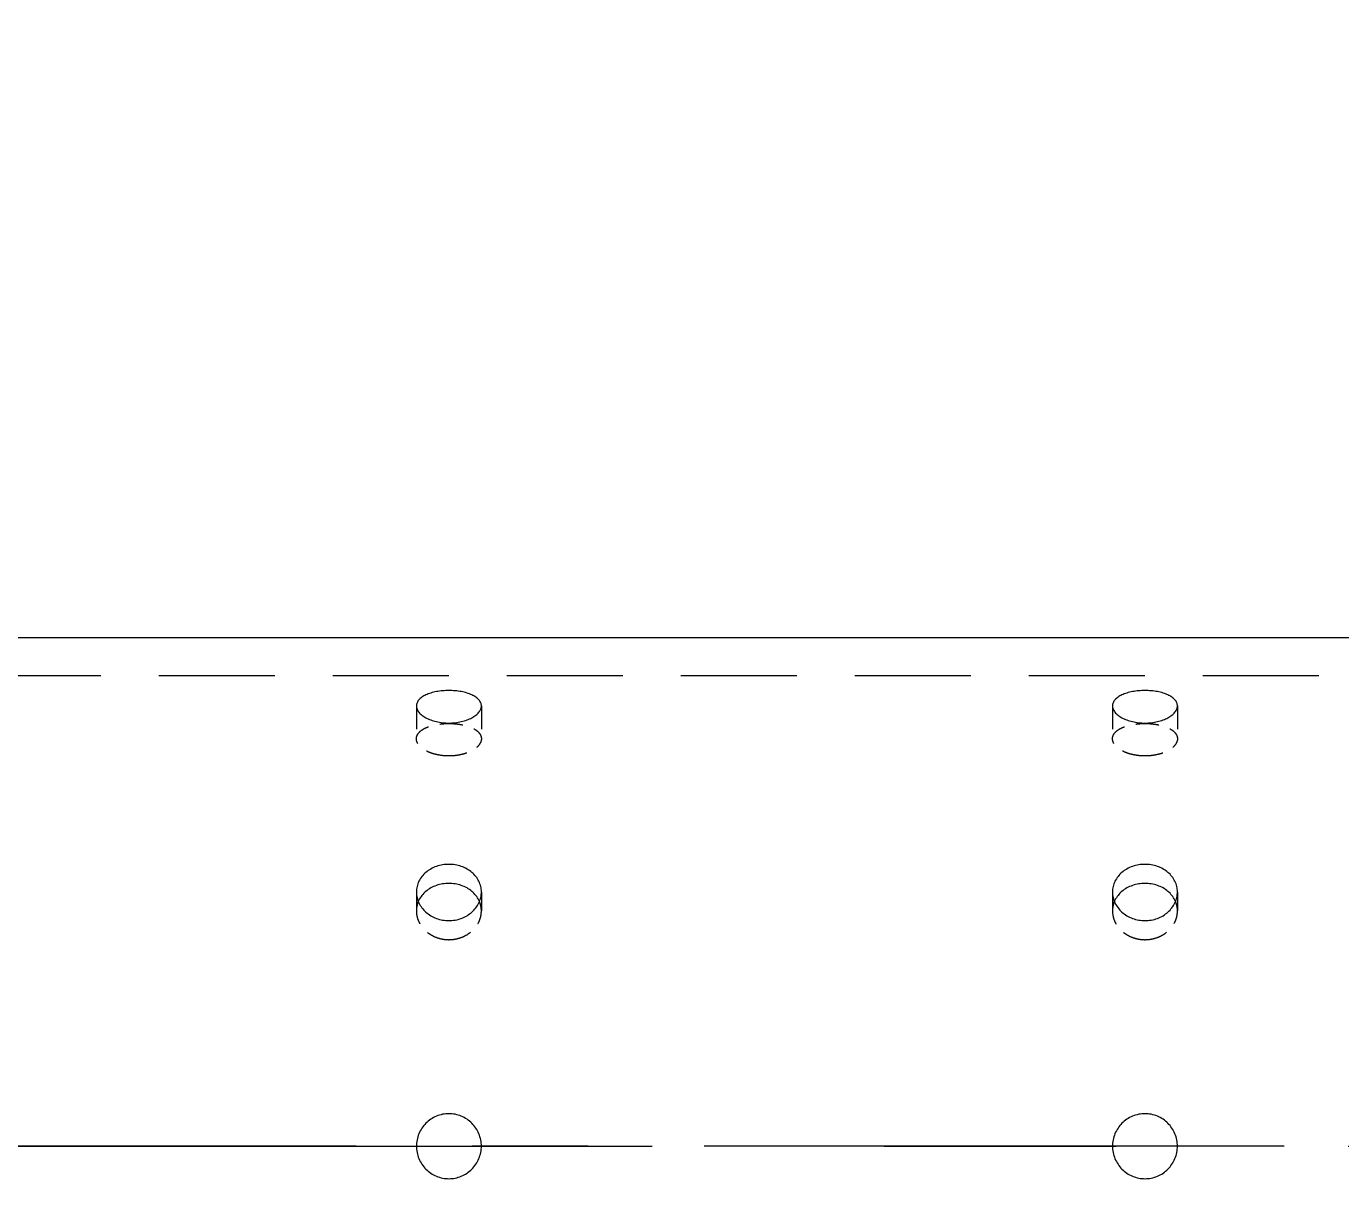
# Model space of a CAD drawing. Header units: millimetres. Extents: x -46397 to 283259, y -8690 to 23983.
# Drawn here: x 1982.1 to 2265.3, y 860.3 to 1108.6 of the extents above; entities that cross this region are included whole.
import ezdxf

# ---------------------------------------------------------------- set-up
doc = ezdxf.new("R2010")
doc.units = ezdxf.units.MM
doc.linetypes.add('CENTER', pattern=[2, 1.25, -0.25, 0.25, -0.25])
doc.linetypes.add('HIDDENX2', pattern=[0.75, 0.5, -0.25])
doc.layers.get('Defpoints').update_dxf_attribs({"lineweight": 0})
doc.layers.add('DUONGTAM', color=1, linetype='CENTER', lineweight=0)
doc.layers.add('PHANTOM 2', color=8, linetype='Continuous', lineweight=0)
doc.layers.add('flashshoot', color=7, linetype='Continuous')
doc.styles.add('GHI CHÚ 1', font='isocp_IV25.ttf', dxfattribs={"width": 0.8})
doc.dimstyles.new('1-30SCALE', dxfattribs={"dimtxt": 75, "dimasz": 75, "dimexe": 37.5, "dimexo": 30, "dimgap": 30, "dimtad": 1, "dimtoh": 1, "dimdec": 0, "dimdsep": 46, "dimtxsty": 'GHI CHÚ 1', "dimcen": 0.09, "dimclrd": 256, "dimclre": 256, "dimclrt": 2, "dimadec": 0, "dimazin": 0, "dimtfac": 1, "dimtdec": 0, "dimtofl": 0, "dimtmove": 0, "dimatfit": 3, "dimfxl": 1, "dimlwd": 0, "dimlwe": 0, "dimarcsym": 0})

# ---------------------------------------------------------------- blocks, each defined once
blk = doc.blocks.new('A$C90275d84')
at = {"color": 2, "linetype": 'Continuous', "lineweight": 0, "ltscale": 10}
blk.add_line((-109.55, 1960), (-109.55, -3000), dxfattribs=at)
at = {"color": 1, "linetype": 'HIDDENX2', "lineweight": 0, "ltscale": 50}
blk.add_line((-101.37, 1960), (-101.37, -3000), dxfattribs=at)
at = {"color": 1, "linetype": 'HIDDENX2', "lineweight": 0, "ltscale": 10}
for p, q in [((-94.87, -1183), (-87.79, -1183)), ((-54.77, -1183), (-50.68, -1183)), ((-94.87, -1197), (-87.79, -1197)), ((-54.77, -1197), (-50.68, -1197)), ((-94.87, -1333), (-87.79, -1333)), ((-54.77, -1333), (-50.68, -1333)), ((-94.87, -1347), (-87.79, -1347)), ((-54.77, -1347), (-50.68, -1347))]:
    blk.add_line(p, q, dxfattribs=at)
at = {"color": 2, "linetype": 'Continuous', "lineweight": 0, "ltscale": 10}
for points, knots in [([(-91.18, -1190), (-91.18, -1190.44), (-91.2, -1190.89), (-91.3, -1191.8), (-91.38, -1192.25), (-91.57, -1193.11), (-91.69, -1193.52), (-91.98, -1194.29), (-92.13, -1194.64), (-92.47, -1195.26), (-92.66, -1195.55), (-93.06, -1196.07), (-93.28, -1196.29), (-93.73, -1196.65), (-93.96, -1196.78), (-94.42, -1196.96), (-94.65, -1197), (-95.09, -1197), (-95.32, -1196.96), (-95.76, -1196.78), (-95.98, -1196.65), (-96.39, -1196.29), (-96.59, -1196.07), (-96.94, -1195.55), (-97.11, -1195.26), (-97.39, -1194.64), (-97.53, -1194.29), (-97.76, -1193.52), (-97.86, -1193.11), (-98.02, -1192.25), (-98.08, -1191.8), (-98.16, -1190.89), (-98.18, -1190.44), (-98.18, -1189.56), (-98.16, -1189.11), (-98.08, -1188.2), (-98.02, -1187.75), (-97.86, -1186.89), (-97.76, -1186.48), (-97.53, -1185.71), (-97.39, -1185.36), (-97.11, -1184.74), (-96.94, -1184.45), (-96.59, -1183.93), (-96.39, -1183.71), (-95.98, -1183.35), (-95.76, -1183.22), (-95.32, -1183.04), (-95.09, -1183), (-94.65, -1183), (-94.42, -1183.04), (-93.96, -1183.22), (-93.73, -1183.35), (-93.28, -1183.71), (-93.06, -1183.93), (-92.66, -1184.45), (-92.47, -1184.74), (-92.13, -1185.36), (-91.98, -1185.71), (-91.69, -1186.48), (-91.57, -1186.89), (-91.38, -1187.75), (-91.3, -1188.2), (-91.2, -1189.11), (-91.18, -1189.56), (-91.18, -1190)], [0, 0, 0, 0, 1.318789, 1.318789, 2.637578, 2.637578, 3.956368, 3.956368, 5.275157, 5.275157, 6.593945, 6.593945, 7.912734, 7.912734, 9.231522, 9.231522, 10.550311, 10.550311, 11.869099, 11.869099, 13.187888, 13.187888, 14.506676, 14.506676, 15.825465, 15.825465, 17.144254, 17.144254, 18.463043, 18.463043, 19.781833, 19.781833, 21.100622, 21.100622, 22.419411, 22.419411, 23.7382, 23.7382, 25.05699, 25.05699, 26.375779, 26.375779, 27.694567, 27.694567, 29.013356, 29.013356, 30.332144, 30.332144, 31.650933, 31.650933, 32.969721, 32.969721, 34.28851, 34.28851, 35.607298, 35.607298, 36.926087, 36.926087, 38.244876, 38.244876, 39.563665, 39.563665, 40.882454, 40.882454, 42.201244, 42.201244, 42.201244, 42.201244]), ([(-48.6, -1190), (-48.6, -1190.44), (-48.64, -1190.89), (-48.8, -1191.8), (-48.92, -1192.25), (-49.24, -1193.11), (-49.44, -1193.52), (-49.9, -1194.29), (-50.16, -1194.64), (-50.71, -1195.26), (-51.02, -1195.55), (-51.7, -1196.07), (-52.06, -1196.29), (-52.82, -1196.65), (-53.21, -1196.78), (-54, -1196.96), (-54.39, -1197), (-55.16, -1197), (-55.55, -1196.96), (-56.33, -1196.78), (-56.71, -1196.65), (-57.45, -1196.29), (-57.8, -1196.07), (-58.45, -1195.55), (-58.74, -1195.26), (-59.27, -1194.64), (-59.51, -1194.29), (-59.94, -1193.52), (-60.13, -1193.11), (-60.43, -1192.25), (-60.54, -1191.8), (-60.69, -1190.89), (-60.73, -1190.44), (-60.73, -1189.56), (-60.69, -1189.11), (-60.54, -1188.2), (-60.43, -1187.75), (-60.13, -1186.89), (-59.94, -1186.48), (-59.51, -1185.71), (-59.27, -1185.36), (-58.74, -1184.74), (-58.45, -1184.45), (-57.8, -1183.93), (-57.45, -1183.71), (-56.71, -1183.35), (-56.33, -1183.22), (-55.55, -1183.04), (-55.16, -1183), (-54.39, -1183), (-54, -1183.04), (-53.21, -1183.22), (-52.82, -1183.35), (-52.06, -1183.71), (-51.7, -1183.93), (-51.02, -1184.45), (-50.71, -1184.74), (-50.16, -1185.36), (-49.9, -1185.71), (-49.44, -1186.48), (-49.24, -1186.89), (-48.92, -1187.75), (-48.8, -1188.2), (-48.64, -1189.11), (-48.6, -1189.56), (-48.6, -1190)], [0, 0, 0, 0, 1.318789, 1.318789, 2.637578, 2.637578, 3.956368, 3.956368, 5.275157, 5.275157, 6.593945, 6.593945, 7.912734, 7.912734, 9.231522, 9.231522, 10.550311, 10.550311, 11.869099, 11.869099, 13.187888, 13.187888, 14.506676, 14.506676, 15.825465, 15.825465, 17.144254, 17.144254, 18.463043, 18.463043, 19.781833, 19.781833, 21.100622, 21.100622, 22.419411, 22.419411, 23.7382, 23.7382, 25.05699, 25.05699, 26.375779, 26.375779, 27.694567, 27.694567, 29.013356, 29.013356, 30.332144, 30.332144, 31.650933, 31.650933, 32.969721, 32.969721, 34.28851, 34.28851, 35.607298, 35.607298, 36.926087, 36.926087, 38.244876, 38.244876, 39.563665, 39.563665, 40.882454, 40.882454, 42.201244, 42.201244, 42.201244, 42.201244]), ([(-52.72, -1183.41), (-52.81, -1183.45), (-52.9, -1183.49), (-53.36, -1183.71), (-53.71, -1183.93), (-54.35, -1184.45), (-54.65, -1184.74), (-55.17, -1185.36), (-55.42, -1185.71), (-55.85, -1186.48), (-56.03, -1186.89), (-56.33, -1187.75), (-56.44, -1188.2), (-56.59, -1189.11), (-56.63, -1189.56), (-56.63, -1190.44), (-56.59, -1190.89), (-56.44, -1191.8), (-56.33, -1192.25), (-56.03, -1193.11), (-55.85, -1193.52), (-55.42, -1194.29), (-55.17, -1194.64), (-54.65, -1195.26), (-54.35, -1195.55), (-53.71, -1196.07), (-53.36, -1196.29), (-52.9, -1196.51), (-52.81, -1196.55), (-52.72, -1196.59)], [12.868165, 12.868165, 12.868165, 12.868165, 13.188536, 13.188536, 14.507389, 14.507389, 15.826243, 15.826243, 17.145097, 17.145097, 18.463951, 18.463951, 19.782805, 19.782805, 21.10166, 21.10166, 22.420514, 22.420514, 23.739368, 23.739368, 25.058222, 25.058222, 26.377077, 26.377077, 27.69593, 27.69593, 29.014783, 29.014783, 29.335155, 29.335155, 29.335155, 29.335155]), ([(-7, -1190), (-7, -1189.56), (-6.96, -1189.11), (-6.78, -1188.2), (-6.65, -1187.75), (-6.29, -1186.89), (-6.07, -1186.48), (-5.55, -1185.71), (-5.26, -1185.36), (-4.64, -1184.74), (-4.29, -1184.45), (-3.52, -1183.93), (-3.11, -1183.71), (-2.25, -1183.35), (-1.8, -1183.22), (-0.89, -1183.04), (-0.44, -1183), (0.44, -1183), (0.89, -1183.04), (1.8, -1183.22), (2.25, -1183.35), (3.11, -1183.71), (3.52, -1183.93), (4.29, -1184.45), (4.64, -1184.74), (5.26, -1185.36), (5.55, -1185.71), (6.07, -1186.48), (6.29, -1186.89), (6.65, -1187.75), (6.78, -1188.2), (6.96, -1189.11), (7, -1189.56), (7, -1190.44), (6.96, -1190.89), (6.78, -1191.8), (6.65, -1192.25), (6.29, -1193.11), (6.07, -1193.52), (5.55, -1194.29), (5.26, -1194.64), (4.64, -1195.26), (4.29, -1195.55), (3.52, -1196.07), (3.11, -1196.29), (2.25, -1196.65), (1.8, -1196.78), (0.89, -1196.96), (0.44, -1197), (-0.44, -1197), (-0.89, -1196.96), (-1.8, -1196.78), (-2.25, -1196.65), (-3.11, -1196.29), (-3.52, -1196.07), (-4.29, -1195.55), (-4.64, -1195.26), (-5.26, -1194.64), (-5.55, -1194.29), (-6.07, -1193.52), (-6.29, -1193.11), (-6.65, -1192.25), (-6.78, -1191.8), (-6.96, -1190.89), (-7, -1190.44), (-7, -1190)], [0, 0, 0, 0, 1.318789, 1.318789, 2.637578, 2.637578, 3.956368, 3.956368, 5.275157, 5.275157, 6.593945, 6.593945, 7.912734, 7.912734, 9.231522, 9.231522, 10.550311, 10.550311, 11.869099, 11.869099, 13.187888, 13.187888, 14.506676, 14.506676, 15.825465, 15.825465, 17.144254, 17.144254, 18.463043, 18.463043, 19.781833, 19.781833, 21.100622, 21.100622, 22.419411, 22.419411, 23.7382, 23.7382, 25.05699, 25.05699, 26.375779, 26.375779, 27.694567, 27.694567, 29.013356, 29.013356, 30.332144, 30.332144, 31.650933, 31.650933, 32.969721, 32.969721, 34.28851, 34.28851, 35.607298, 35.607298, 36.926087, 36.926087, 38.244876, 38.244876, 39.563665, 39.563665, 40.882454, 40.882454, 42.201244, 42.201244, 42.201244, 42.201244]), ([(-91.18, -1340), (-91.18, -1340.44), (-91.2, -1340.89), (-91.3, -1341.8), (-91.38, -1342.25), (-91.57, -1343.11), (-91.69, -1343.52), (-91.98, -1344.29), (-92.13, -1344.64), (-92.47, -1345.26), (-92.66, -1345.55), (-93.06, -1346.07), (-93.28, -1346.29), (-93.73, -1346.65), (-93.96, -1346.78), (-94.42, -1346.96), (-94.65, -1347), (-95.09, -1347), (-95.32, -1346.96), (-95.76, -1346.78), (-95.98, -1346.65), (-96.39, -1346.29), (-96.59, -1346.07), (-96.94, -1345.55), (-97.11, -1345.26), (-97.39, -1344.64), (-97.53, -1344.29), (-97.76, -1343.52), (-97.86, -1343.11), (-98.02, -1342.25), (-98.08, -1341.8), (-98.16, -1340.89), (-98.18, -1340.44), (-98.18, -1339.56), (-98.16, -1339.11), (-98.08, -1338.2), (-98.02, -1337.75), (-97.86, -1336.89), (-97.76, -1336.48), (-97.53, -1335.71), (-97.39, -1335.36), (-97.11, -1334.74), (-96.94, -1334.45), (-96.59, -1333.93), (-96.39, -1333.71), (-95.98, -1333.35), (-95.76, -1333.22), (-95.32, -1333.04), (-95.09, -1333), (-94.65, -1333), (-94.42, -1333.04), (-93.96, -1333.22), (-93.73, -1333.35), (-93.28, -1333.71), (-93.06, -1333.93), (-92.66, -1334.45), (-92.47, -1334.74), (-92.13, -1335.36), (-91.98, -1335.71), (-91.69, -1336.48), (-91.57, -1336.89), (-91.38, -1337.75), (-91.3, -1338.2), (-91.2, -1339.11), (-91.18, -1339.56), (-91.18, -1340)], [0, 0, 0, 0, 1.318789, 1.318789, 2.637578, 2.637578, 3.956368, 3.956368, 5.275157, 5.275157, 6.593945, 6.593945, 7.912734, 7.912734, 9.231522, 9.231522, 10.550311, 10.550311, 11.869099, 11.869099, 13.187888, 13.187888, 14.506676, 14.506676, 15.825465, 15.825465, 17.144254, 17.144254, 18.463043, 18.463043, 19.781833, 19.781833, 21.100622, 21.100622, 22.419411, 22.419411, 23.7382, 23.7382, 25.05699, 25.05699, 26.375779, 26.375779, 27.694567, 27.694567, 29.013356, 29.013356, 30.332144, 30.332144, 31.650933, 31.650933, 32.969721, 32.969721, 34.28851, 34.28851, 35.607298, 35.607298, 36.926087, 36.926087, 38.244876, 38.244876, 39.563665, 39.563665, 40.882454, 40.882454, 42.201244, 42.201244, 42.201244, 42.201244]), ([(-48.6, -1340), (-48.6, -1340.44), (-48.64, -1340.89), (-48.8, -1341.8), (-48.92, -1342.25), (-49.24, -1343.11), (-49.44, -1343.52), (-49.9, -1344.29), (-50.16, -1344.64), (-50.71, -1345.26), (-51.02, -1345.55), (-51.7, -1346.07), (-52.06, -1346.29), (-52.82, -1346.65), (-53.21, -1346.78), (-54, -1346.96), (-54.39, -1347), (-55.16, -1347), (-55.55, -1346.96), (-56.33, -1346.78), (-56.71, -1346.65), (-57.45, -1346.29), (-57.8, -1346.07), (-58.45, -1345.55), (-58.74, -1345.26), (-59.27, -1344.64), (-59.51, -1344.29), (-59.94, -1343.52), (-60.13, -1343.11), (-60.43, -1342.25), (-60.54, -1341.8), (-60.69, -1340.89), (-60.73, -1340.44), (-60.73, -1339.56), (-60.69, -1339.11), (-60.54, -1338.2), (-60.43, -1337.75), (-60.13, -1336.89), (-59.94, -1336.48), (-59.51, -1335.71), (-59.27, -1335.36), (-58.74, -1334.74), (-58.45, -1334.45), (-57.8, -1333.93), (-57.45, -1333.71), (-56.71, -1333.35), (-56.33, -1333.22), (-55.55, -1333.04), (-55.16, -1333), (-54.39, -1333), (-54, -1333.04), (-53.21, -1333.22), (-52.82, -1333.35), (-52.06, -1333.71), (-51.7, -1333.93), (-51.02, -1334.45), (-50.71, -1334.74), (-50.16, -1335.36), (-49.9, -1335.71), (-49.44, -1336.48), (-49.24, -1336.89), (-48.92, -1337.75), (-48.8, -1338.2), (-48.64, -1339.11), (-48.6, -1339.56), (-48.6, -1340)], [0, 0, 0, 0, 1.318789, 1.318789, 2.637578, 2.637578, 3.956368, 3.956368, 5.275157, 5.275157, 6.593945, 6.593945, 7.912734, 7.912734, 9.231522, 9.231522, 10.550311, 10.550311, 11.869099, 11.869099, 13.187888, 13.187888, 14.506676, 14.506676, 15.825465, 15.825465, 17.144254, 17.144254, 18.463043, 18.463043, 19.781833, 19.781833, 21.100622, 21.100622, 22.419411, 22.419411, 23.7382, 23.7382, 25.05699, 25.05699, 26.375779, 26.375779, 27.694567, 27.694567, 29.013356, 29.013356, 30.332144, 30.332144, 31.650933, 31.650933, 32.969721, 32.969721, 34.28851, 34.28851, 35.607298, 35.607298, 36.926087, 36.926087, 38.244876, 38.244876, 39.563665, 39.563665, 40.882454, 40.882454, 42.201244, 42.201244, 42.201244, 42.201244]), ([(-52.72, -1333.41), (-52.81, -1333.45), (-52.9, -1333.49), (-53.36, -1333.71), (-53.71, -1333.93), (-54.35, -1334.45), (-54.65, -1334.74), (-55.17, -1335.36), (-55.42, -1335.71), (-55.85, -1336.48), (-56.03, -1336.89), (-56.33, -1337.75), (-56.44, -1338.2), (-56.59, -1339.11), (-56.63, -1339.56), (-56.63, -1340.44), (-56.59, -1340.89), (-56.44, -1341.8), (-56.33, -1342.25), (-56.03, -1343.11), (-55.85, -1343.52), (-55.42, -1344.29), (-55.17, -1344.64), (-54.65, -1345.26), (-54.35, -1345.55), (-53.71, -1346.07), (-53.36, -1346.29), (-52.9, -1346.51), (-52.81, -1346.55), (-52.72, -1346.59)], [12.868165, 12.868165, 12.868165, 12.868165, 13.188536, 13.188536, 14.507389, 14.507389, 15.826243, 15.826243, 17.145097, 17.145097, 18.463951, 18.463951, 19.782805, 19.782805, 21.10166, 21.10166, 22.420514, 22.420514, 23.739368, 23.739368, 25.058222, 25.058222, 26.377077, 26.377077, 27.69593, 27.69593, 29.014783, 29.014783, 29.335155, 29.335155, 29.335155, 29.335155]), ([(-7, -1340), (-7, -1339.56), (-6.96, -1339.11), (-6.78, -1338.2), (-6.65, -1337.75), (-6.29, -1336.89), (-6.07, -1336.48), (-5.55, -1335.71), (-5.26, -1335.36), (-4.64, -1334.74), (-4.29, -1334.45), (-3.52, -1333.93), (-3.11, -1333.71), (-2.25, -1333.35), (-1.8, -1333.22), (-0.89, -1333.04), (-0.44, -1333), (0.44, -1333), (0.89, -1333.04), (1.8, -1333.22), (2.25, -1333.35), (3.11, -1333.71), (3.52, -1333.93), (4.29, -1334.45), (4.64, -1334.74), (5.26, -1335.36), (5.55, -1335.71), (6.07, -1336.48), (6.29, -1336.89), (6.65, -1337.75), (6.78, -1338.2), (6.96, -1339.11), (7, -1339.56), (7, -1340.44), (6.96, -1340.89), (6.78, -1341.8), (6.65, -1342.25), (6.29, -1343.11), (6.07, -1343.52), (5.55, -1344.29), (5.26, -1344.64), (4.64, -1345.26), (4.29, -1345.55), (3.52, -1346.07), (3.11, -1346.29), (2.25, -1346.65), (1.8, -1346.78), (0.89, -1346.96), (0.44, -1347), (-0.44, -1347), (-0.89, -1346.96), (-1.8, -1346.78), (-2.25, -1346.65), (-3.11, -1346.29), (-3.52, -1346.07), (-4.29, -1345.55), (-4.64, -1345.26), (-5.26, -1344.64), (-5.55, -1344.29), (-6.07, -1343.52), (-6.29, -1343.11), (-6.65, -1342.25), (-6.78, -1341.8), (-6.96, -1340.89), (-7, -1340.44), (-7, -1340)], [0, 0, 0, 0, 1.318789, 1.318789, 2.637578, 2.637578, 3.956368, 3.956368, 5.275157, 5.275157, 6.593945, 6.593945, 7.912734, 7.912734, 9.231522, 9.231522, 10.550311, 10.550311, 11.869099, 11.869099, 13.187888, 13.187888, 14.506676, 14.506676, 15.825465, 15.825465, 17.144254, 17.144254, 18.463043, 18.463043, 19.781833, 19.781833, 21.100622, 21.100622, 22.419411, 22.419411, 23.7382, 23.7382, 25.05699, 25.05699, 26.375779, 26.375779, 27.694567, 27.694567, 29.013356, 29.013356, 30.332144, 30.332144, 31.650933, 31.650933, 32.969721, 32.969721, 34.28851, 34.28851, 35.607298, 35.607298, 36.926087, 36.926087, 38.244876, 38.244876, 39.563665, 39.563665, 40.882454, 40.882454, 42.201244, 42.201244, 42.201244, 42.201244])]:
    blk.add_open_spline(points, degree=3, knots=knots, dxfattribs=at)
at = {"color": 1, "linetype": 'HIDDENX2', "lineweight": 0, "ltscale": 10}
for points, knots in [([(-84.08, -1190), (-84.08, -1189.56), (-84.1, -1189.11), (-84.2, -1188.2), (-84.28, -1187.75), (-84.48, -1186.89), (-84.6, -1186.48), (-84.88, -1185.71), (-85.04, -1185.36), (-85.38, -1184.74), (-85.57, -1184.45), (-85.97, -1183.93), (-86.19, -1183.71), (-86.64, -1183.35), (-86.88, -1183.22), (-87.34, -1183.04), (-87.57, -1183), (-88.01, -1183), (-88.23, -1183.04), (-88.68, -1183.22), (-88.89, -1183.35), (-89.3, -1183.71), (-89.5, -1183.93), (-89.86, -1184.45), (-90.02, -1184.74), (-90.3, -1185.36), (-90.43, -1185.71), (-90.66, -1186.48), (-90.76, -1186.89), (-90.92, -1187.75), (-90.98, -1188.2), (-91.06, -1189.11), (-91.08, -1189.56), (-91.08, -1190.44), (-91.06, -1190.89), (-90.98, -1191.8), (-90.92, -1192.25), (-90.76, -1193.11), (-90.66, -1193.52), (-90.43, -1194.29), (-90.3, -1194.64), (-90.02, -1195.26), (-89.86, -1195.55), (-89.5, -1196.07), (-89.3, -1196.29), (-88.89, -1196.65), (-88.68, -1196.78), (-88.23, -1196.96), (-88.01, -1197), (-87.57, -1197), (-87.34, -1196.96), (-86.88, -1196.78), (-86.64, -1196.65), (-86.19, -1196.29), (-85.97, -1196.07), (-85.57, -1195.55), (-85.38, -1195.26), (-85.04, -1194.64), (-84.88, -1194.29), (-84.6, -1193.52), (-84.48, -1193.11), (-84.28, -1192.25), (-84.2, -1191.8), (-84.1, -1190.89), (-84.08, -1190.44), (-84.08, -1190)], [0, 0, 0, 0, 1.318854, 1.318854, 2.637708, 2.637708, 3.956563, 3.956563, 5.275417, 5.275417, 6.59427, 6.59427, 7.913123, 7.913123, 9.231977, 9.231977, 10.55083, 10.55083, 11.869683, 11.869683, 13.188536, 13.188536, 14.507389, 14.507389, 15.826243, 15.826243, 17.145097, 17.145097, 18.463951, 18.463951, 19.782805, 19.782805, 21.10166, 21.10166, 22.420514, 22.420514, 23.739368, 23.739368, 25.058222, 25.058222, 26.377077, 26.377077, 27.69593, 27.69593, 29.014783, 29.014783, 30.333636, 30.333636, 31.652489, 31.652489, 32.971343, 32.971343, 34.290196, 34.290196, 35.609049, 35.609049, 36.927902, 36.927902, 38.246757, 38.246757, 39.565611, 39.565611, 40.884465, 40.884465, 42.203319, 42.203319, 42.203319, 42.203319]), ([(-44.5, -1190), (-44.5, -1189.56), (-44.54, -1189.11), (-44.7, -1188.2), (-44.82, -1187.75), (-45.14, -1186.89), (-45.34, -1186.48), (-45.8, -1185.71), (-46.06, -1185.36), (-46.61, -1184.74), (-46.93, -1184.45), (-47.6, -1183.93), (-47.97, -1183.71), (-48.73, -1183.35), (-49.12, -1183.22), (-49.91, -1183.04), (-50.3, -1183), (-51.07, -1183), (-51.46, -1183.04), (-52.14, -1183.2), (-52.43, -1183.29), (-52.72, -1183.41)], [0, 0, 0, 0, 1.318854, 1.318854, 2.637708, 2.637708, 3.956563, 3.956563, 5.275417, 5.275417, 6.59427, 6.59427, 7.913123, 7.913123, 9.231977, 9.231977, 10.55083, 10.55083, 11.869683, 11.869683, 12.868165, 12.868165, 12.868165, 12.868165]), ([(-52.72, -1196.59), (-52.43, -1196.71), (-52.14, -1196.8), (-51.46, -1196.96), (-51.07, -1197), (-50.3, -1197), (-49.91, -1196.96), (-49.12, -1196.78), (-48.73, -1196.65), (-47.97, -1196.29), (-47.6, -1196.07), (-46.93, -1195.55), (-46.61, -1195.26), (-46.06, -1194.64), (-45.8, -1194.29), (-45.34, -1193.52), (-45.14, -1193.11), (-44.82, -1192.25), (-44.7, -1191.8), (-44.54, -1190.89), (-44.5, -1190.44), (-44.5, -1190)], [29.335155, 29.335155, 29.335155, 29.335155, 30.333636, 30.333636, 31.652489, 31.652489, 32.971343, 32.971343, 34.290196, 34.290196, 35.609049, 35.609049, 36.927902, 36.927902, 38.246757, 38.246757, 39.565611, 39.565611, 40.884465, 40.884465, 42.203319, 42.203319, 42.203319, 42.203319]), ([(-84.08, -1340), (-84.08, -1339.56), (-84.1, -1339.11), (-84.2, -1338.2), (-84.28, -1337.75), (-84.48, -1336.89), (-84.6, -1336.48), (-84.88, -1335.71), (-85.04, -1335.36), (-85.38, -1334.74), (-85.57, -1334.45), (-85.97, -1333.93), (-86.19, -1333.71), (-86.64, -1333.35), (-86.88, -1333.22), (-87.34, -1333.04), (-87.57, -1333), (-88.01, -1333), (-88.23, -1333.04), (-88.68, -1333.22), (-88.89, -1333.35), (-89.3, -1333.71), (-89.5, -1333.93), (-89.86, -1334.45), (-90.02, -1334.74), (-90.3, -1335.36), (-90.43, -1335.71), (-90.66, -1336.48), (-90.76, -1336.89), (-90.92, -1337.75), (-90.98, -1338.2), (-91.06, -1339.11), (-91.08, -1339.56), (-91.08, -1340.44), (-91.06, -1340.89), (-90.98, -1341.8), (-90.92, -1342.25), (-90.76, -1343.11), (-90.66, -1343.52), (-90.43, -1344.29), (-90.3, -1344.64), (-90.02, -1345.26), (-89.86, -1345.55), (-89.5, -1346.07), (-89.3, -1346.29), (-88.89, -1346.65), (-88.68, -1346.78), (-88.23, -1346.96), (-88.01, -1347), (-87.57, -1347), (-87.34, -1346.96), (-86.88, -1346.78), (-86.64, -1346.65), (-86.19, -1346.29), (-85.97, -1346.07), (-85.57, -1345.55), (-85.38, -1345.26), (-85.04, -1344.64), (-84.88, -1344.29), (-84.6, -1343.52), (-84.48, -1343.11), (-84.28, -1342.25), (-84.2, -1341.8), (-84.1, -1340.89), (-84.08, -1340.44), (-84.08, -1340)], [0, 0, 0, 0, 1.318854, 1.318854, 2.637708, 2.637708, 3.956563, 3.956563, 5.275417, 5.275417, 6.59427, 6.59427, 7.913123, 7.913123, 9.231977, 9.231977, 10.55083, 10.55083, 11.869683, 11.869683, 13.188536, 13.188536, 14.507389, 14.507389, 15.826243, 15.826243, 17.145097, 17.145097, 18.463951, 18.463951, 19.782805, 19.782805, 21.10166, 21.10166, 22.420514, 22.420514, 23.739368, 23.739368, 25.058222, 25.058222, 26.377077, 26.377077, 27.69593, 27.69593, 29.014783, 29.014783, 30.333636, 30.333636, 31.652489, 31.652489, 32.971343, 32.971343, 34.290196, 34.290196, 35.609049, 35.609049, 36.927902, 36.927902, 38.246757, 38.246757, 39.565611, 39.565611, 40.884465, 40.884465, 42.203319, 42.203319, 42.203319, 42.203319]), ([(-44.5, -1340), (-44.5, -1339.56), (-44.54, -1339.11), (-44.7, -1338.2), (-44.82, -1337.75), (-45.14, -1336.89), (-45.34, -1336.48), (-45.8, -1335.71), (-46.06, -1335.36), (-46.61, -1334.74), (-46.93, -1334.45), (-47.6, -1333.93), (-47.97, -1333.71), (-48.73, -1333.35), (-49.12, -1333.22), (-49.91, -1333.04), (-50.3, -1333), (-51.07, -1333), (-51.46, -1333.04), (-52.14, -1333.2), (-52.43, -1333.29), (-52.72, -1333.41)], [0, 0, 0, 0, 1.318854, 1.318854, 2.637708, 2.637708, 3.956563, 3.956563, 5.275417, 5.275417, 6.59427, 6.59427, 7.913123, 7.913123, 9.231977, 9.231977, 10.55083, 10.55083, 11.869683, 11.869683, 12.868165, 12.868165, 12.868165, 12.868165]), ([(-52.72, -1346.59), (-52.43, -1346.71), (-52.14, -1346.8), (-51.46, -1346.96), (-51.07, -1347), (-50.3, -1347), (-49.91, -1346.96), (-49.12, -1346.78), (-48.73, -1346.65), (-47.97, -1346.29), (-47.6, -1346.07), (-46.93, -1345.55), (-46.61, -1345.26), (-46.06, -1344.64), (-45.8, -1344.29), (-45.34, -1343.52), (-45.14, -1343.11), (-44.82, -1342.25), (-44.7, -1341.8), (-44.54, -1340.89), (-44.5, -1340.44), (-44.5, -1340)], [29.335155, 29.335155, 29.335155, 29.335155, 30.333636, 30.333636, 31.652489, 31.652489, 32.971343, 32.971343, 34.290196, 34.290196, 35.609049, 35.609049, 36.927902, 36.927902, 38.246757, 38.246757, 39.565611, 39.565611, 40.884465, 40.884465, 42.203319, 42.203319, 42.203319, 42.203319])]:
    blk.add_open_spline(points, degree=3, knots=knots, dxfattribs=at)
at = {"layer": 'DUONGTAM', "ltscale": 100}
blk.add_line((0, 2440), (0, -3000), dxfattribs=at)
blk = doc.blocks.new('A$Cda035db7')
at = {"layer": 'DUONGTAM', "ltscale": 200}
blk.add_line((0, -3546.23), (0, 3546.23), dxfattribs=at)
blk = doc.blocks.new('*D1392')
at = {"layer": 'Defpoints', "color": 0, "transparency": 16777216}
for p in [(6959.38, 2496.7), (-133.08, 867.35, -1.5), (6959.38, 867.35, -1.5)]:
    blk.add_point(p, dxfattribs=at)
at = {"layer": 'PHANTOM 2', "linetype": 'Continuous', "lineweight": 0, "transparency": 16777216}
for p, q in [((-133.08, 897.35), (-133.08, 2526.7)), ((6959.38, 897.35), (6959.38, 2526.7)), ((-43.08, 2496.7), (6869.38, 2496.7))]:
    blk.add_line(p, q, dxfattribs=at)
at = {"layer": 'PHANTOM 2', "transparency": 16777216}
for points in [[(-43.08, 2511.7), (-43.08, 2481.7), (-133.08, 2496.7)], [(6869.38, 2511.7), (6869.38, 2481.7), (6959.38, 2496.7)]]:
    blk.add_solid(points, dxfattribs=at)
at = {"layer": 'PHANTOM 2', "color": 2, "transparency": 16777216, "insert": (3413.15, 2576.24), "char_height": 95, "attachment_point": 5, "style": 'GHI CHÚ 1'}
blk.add_mtext('7092', dxfattribs=at)

msp = doc.modelspace()

# ---------------------------------------------------------------- block references
at = {"layer": 'flashshoot', "rotation": 270}
for name in ['A$Cda035db7', 'A$C90275d84']:
    msp.add_blockref(name, (3413.15, 867.35, -1.5), dxfattribs=at)

# ---------------------------------------------------------------- dimensions: what is measured, and where the dimension line sits
at = {"layer": 'PHANTOM 2'}
dim = msp.add_linear_dim(base=(6959.38, 2496.7), p1=(-133.08, 867.35, -1.5), p2=(6959.38, 867.35, -1.5), dimstyle='1-30SCALE', override={"dimtxt": 95, "dimasz": 90, "dimexe": 30, "dimtmove": 1}, dxfattribs=at)
dim.commit()
dim.dimension.update_dxf_attribs({"geometry": '*D1392', "text_midpoint": (3413.15, 2576.24)})

doc.saveas('drawing.dxf')
